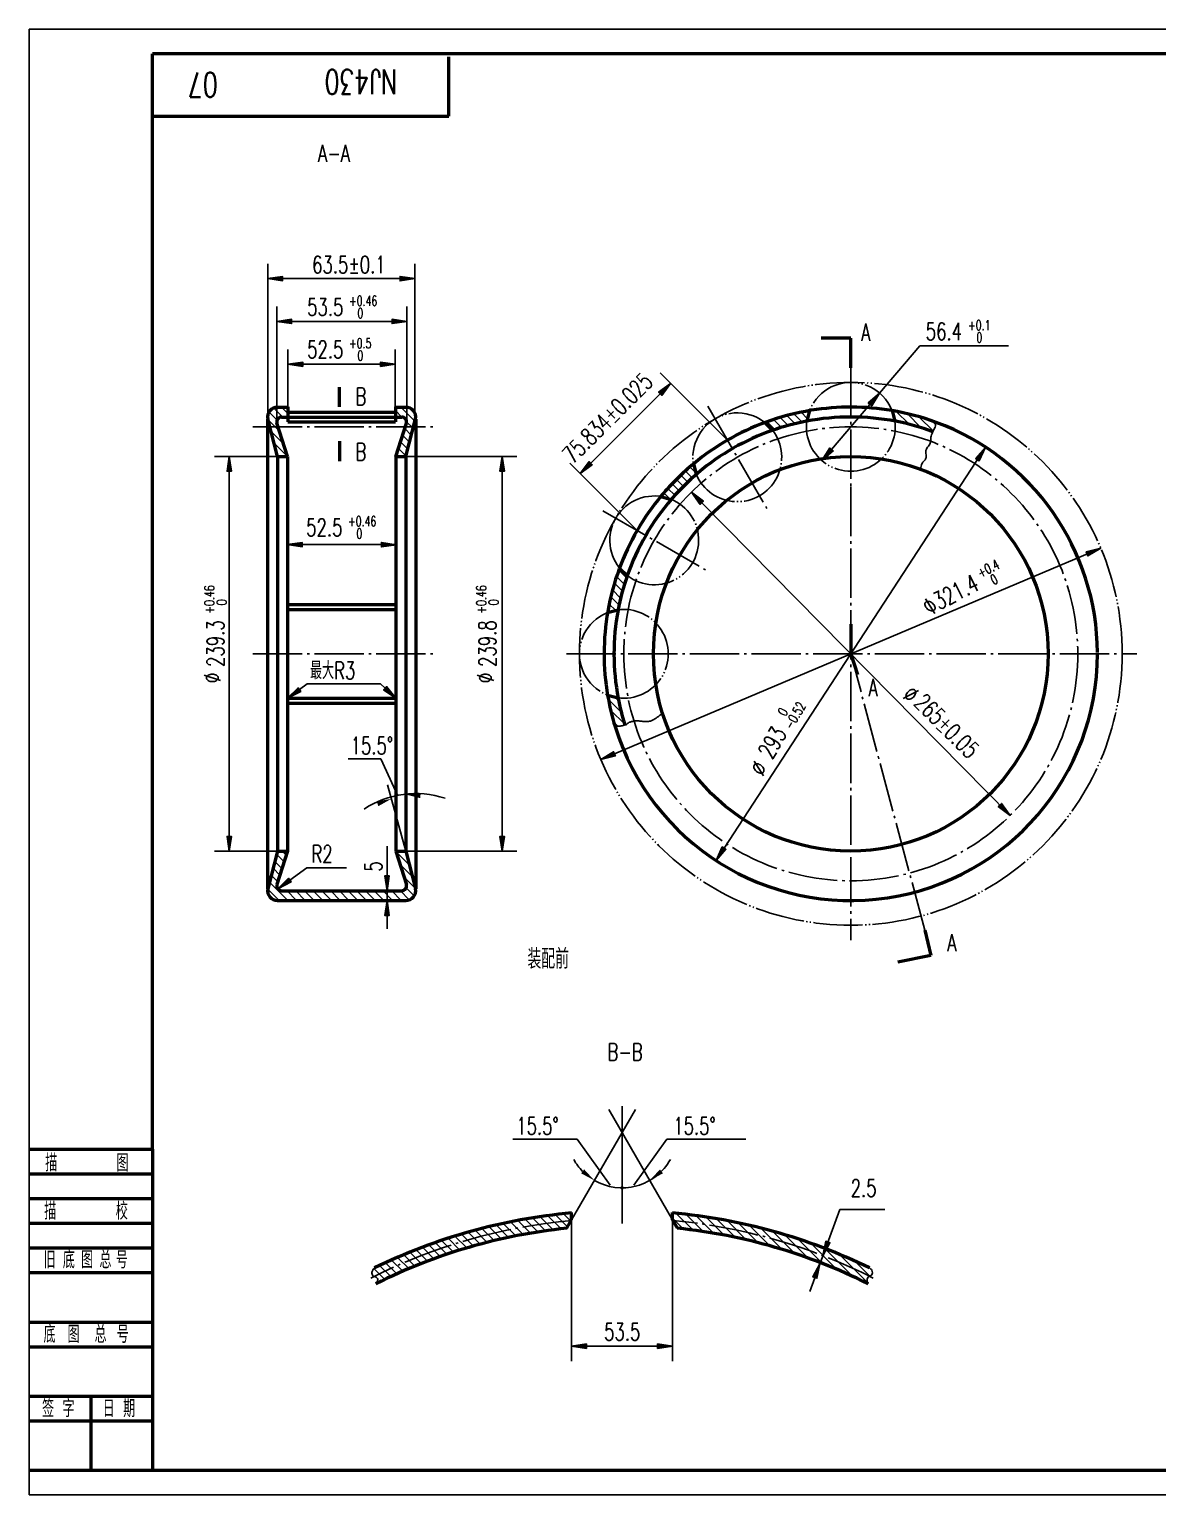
# Model space of a CAD drawing. Extents: x -145 to 275, y -5 to 292.
# Drawn here: x -145.2 to 83.5, y -4.6 to 292.4 of the extents above; entities that cross this region are included whole.
import ezdxf

# ---------------------------------------------------------------- set-up
doc = ezdxf.new("R2010")
doc.units = 0
doc.header["$MEASUREMENT"] = 0
doc.linetypes.add('CENTER', pattern=[12.5, 10, -1, 0.5, -1])
doc.linetypes.add('PHANTOM', pattern=[12, 10, -0.5, 0.25, -0.5, 0.25, -0.5])
doc.layers.get('0').update_dxf_attribs({"color": 6, "linetype": 'CONTINUOUS'})
doc.layers.get('DEFPOINTS').update_dxf_attribs({"linetype": 'CONTINUOUS'})
doc.layers.add('1', color=2, linetype='CONTINUOUS', lineweight=50)
for name, color, linetype in [('2', 6, 'CONTINUOUS'), ('3', 7, 'CENTER'), ('4', 4, 'PHANTOM'), ('90', 7, 'CONTINUOUS')]:
    doc.layers.add(name, color=color, linetype=linetype)
doc.styles.add('HZ', font='SIMPLEX', dxfattribs={"width": 0.7, "bigfont": 'HZTXT'})
doc.dimstyles.get("Standard").update_dxf_attribs({"dimtxt": 0.18, "dimasz": 0.18, "dimexe": 0.18, "dimexo": 0.0625, "dimgap": 0.09, "dimtad": 0, "dimtih": 1, "dimtoh": 1, "dimdec": 4, "dimzin": 0, "dimdsep": 46, "dimtxsty": 'Standard', "dimcen": 0.09, "dimadec": 0, "dimazin": 0, "dimtfac": 1, "dimtdec": 4, "dimtofl": 0, "dimtmove": 0, "dimatfit": 3, "dimfxl": 0, "dimtolj": 1, "dimtzin": 0, "dimarcsym": 0})

# ---------------------------------------------------------------- blocks, each defined once
blk = doc.blocks.new('BLK', base_point=(1, 0))
for points in [[(0, 0), (1, 0), (0, 0.15), (0, -0.15), (1, 0)], [(0, 0.07), (0.5, 0), (0, -0.07)]]:
    blk.add_lwpolyline(points)
blk = doc.blocks.new('*D22')
at = {"color": 0, "linetype": 'ByBlock'}
for p, q in [((-68.92, 205.81), (-46.4, 205.81)), ((-49.4, 202.81), (-49.4, 128.81)), ((-68.92, 125.81), (-46.4, 125.81))]:
    blk.add_line(p, q, dxfattribs=at)
at = {"layer": 'DEFPOINTS', "color": 0, "linetype": 'ByBlock'}
for p in [(-68.92, 205.81), (-68.92, 125.81), (-49.4, 125.81)]:
    blk.add_point(p, dxfattribs=at)
at = {"color": 0, "linetype": 'ByBlock', "xscale": 3, "yscale": 3, "zscale": 3}
for p, rotation in [((-49.4, 205.81), 90), ((-49.4, 125.81), 270)]:
    blk.add_blockref('BLK', p, dxfattribs=dict(at, rotation=rotation))
blk = doc.blocks.new('*D23')
at = {"color": 0, "linetype": 'ByBlock'}
for p, q in [((-94.7, 205.81), (-107.71, 205.81)), ((-104.71, 202.81), (-104.71, 128.81)), ((-94.92, 125.81), (-107.71, 125.81))]:
    blk.add_line(p, q, dxfattribs=at)
at = {"layer": 'DEFPOINTS', "color": 0, "linetype": 'ByBlock'}
for p in [(-94.7, 205.81), (-104.71, 125.81), (-94.92, 125.81)]:
    blk.add_point(p, dxfattribs=at)
at = {"color": 0, "linetype": 'ByBlock', "xscale": 3, "yscale": 3, "zscale": 3}
for p, rotation in [((-104.71, 205.81), 90), ((-104.71, 125.81), 270)]:
    blk.add_blockref('BLK', p, dxfattribs=dict(at, rotation=rotation))
blk = doc.blocks.new('*X10')
at = {"color": 0}
for p, q in [((-69.21, -127.01), (-71.66, -124.56)), ((-68.57, -125.89), (-70.07, -124.38)), ((-68.4, -124.29), (-68.46, -124.22)), ((-85.5, -130.17), (-87.96, -127.71)), ((-84.08, -129.82), (-86.56, -127.34)), ((-82.65, -129.48), (-85.14, -126.99)), ((-81.2, -129.17), (-83.71, -126.65)), ((-79.73, -128.87), (-82.27, -126.33)), ((-78.24, -128.58), (-80.81, -126.02)), ((-76.74, -128.32), (-79.33, -125.73)), ((-75.22, -128.07), (-77.83, -125.46)), ((-73.68, -127.85), (-76.32, -125.21)), ((-72.12, -127.64), (-74.78, -124.97)), ((-70.54, -127.45), (-73.23, -124.76)), ((-93.69, -132.58), (-96.05, -130.22)), ((-92.36, -132.14), (-94.74, -129.77)), ((-91.02, -131.72), (-93.41, -129.33)), ((-89.66, -131.31), (-92.07, -128.9)), ((-88.29, -130.91), (-90.71, -128.49)), ((-86.9, -130.53), (-89.34, -128.09)), ((-101.39, -135.49), (-103.67, -133.21)), ((-100.14, -134.98), (-102.43, -132.68)), ((-98.88, -134.47), (-101.18, -132.16)), ((-97.6, -133.98), (-99.92, -131.66)), ((-96.31, -133.5), (-98.64, -131.17)), ((-95.01, -133.03), (-97.36, -130.69)), ((-106.26, -137.69), (-108.48, -135.48)), ((-105.06, -137.12), (-107.32, -134.87)), ((-103.85, -136.57), (-106.11, -134.3)), ((-102.63, -136.02), (-104.9, -133.75)), ((-107.45, -138.27), (-107.73, -137.99))]:
    blk.add_line(p, q, dxfattribs=at)
blk = doc.blocks.new('*X18')
at = {"color": 0}
for p, q in [((-93.6, 123.66), (-95.09, 125.15)), ((-93.18, 125), (-93.99, 125.81)), ((-68.2, 123), (-70.88, 125.68)), ((-68.81, 125.38), (-69.24, 125.81)), ((-94.45, 120.97), (-95.82, 122.34)), ((-94.03, 122.31), (-95.46, 123.74)), ((-67.58, 120.62), (-70.07, 123.1)), ((-92.83, 115.81), (-96.55, 119.53)), ((-94.88, 119.63), (-96.18, 120.93)), ((-66.97, 118.23), (-69.26, 120.52)), ((-94.59, 115.81), (-96.91, 118.12)), ((-91.06, 115.81), (-93.06, 117.81)), ((-89.29, 115.81), (-91.29, 117.81)), ((-87.52, 115.81), (-89.52, 117.81)), ((-85.76, 115.81), (-87.76, 117.81)), ((-83.99, 115.81), (-85.99, 117.81)), ((-82.22, 115.81), (-84.22, 117.81)), ((-80.45, 115.81), (-82.45, 117.81)), ((-78.68, 115.81), (-80.68, 117.81)), ((-76.92, 115.81), (-78.92, 117.81)), ((-75.15, 115.81), (-77.15, 117.81)), ((-73.38, 115.81), (-75.38, 117.81)), ((-71.61, 115.81), (-73.61, 117.81)), ((-69.85, 115.81), (-71.85, 117.81)), ((-68.21, 115.94), (-70.08, 117.81)), ((-67.24, 116.73), (-68.87, 118.36))]:
    blk.add_line(p, q, dxfattribs=at)
blk = doc.blocks.new('*X9')
at = {"color": 0}
for p, q in [((-43.78, -127.7), (-47.18, -124.29)), ((-41.72, -127.98), (-45.21, -124.5)), ((-45.79, -127.45), (-47.96, -125.29)), ((-39.62, -128.32), (-43.19, -124.75)), ((-37.47, -128.7), (-41.13, -125.04)), ((-35.26, -129.15), (-39.03, -125.38)), ((-32.99, -129.65), (-36.87, -125.76)), ((-30.65, -130.22), (-34.66, -126.21)), ((-28.24, -130.86), (-32.39, -126.71)), ((-25.74, -131.59), (-30.06, -127.27)), ((-23.15, -132.42), (-27.65, -127.91)), ((-20.44, -133.35), (-25.16, -128.63)), ((-17.61, -134.42), (-22.58, -129.44)), ((-14.62, -135.64), (-19.9, -130.36)), ((-11.44, -137.05), (-17.09, -131.4)), ((-8.41, -138.32), (-14.14, -132.59)), ((-7.96, -136.99), (-11.01, -133.95))]:
    blk.add_line(p, q, dxfattribs=at)
blk = doc.blocks.new('*D8')
at = {"color": 0, "linetype": 'ByBlock'}
for p, q in [((-68.4, -125.6), (-68.4, -154.22)), ((-47.96, -125.6), (-47.96, -154.22)), ((-65.4, -151.22), (-50.96, -151.22))]:
    blk.add_line(p, q, dxfattribs=at)
at = {"layer": 'DEFPOINTS', "color": 0, "linetype": 'ByBlock'}
for p in [(-68.4, -125.6), (-47.96, -125.6), (-47.96, -151.22)]:
    blk.add_point(p, dxfattribs=at)
at = {"color": 0, "linetype": 'ByBlock', "xscale": 3, "yscale": 3, "zscale": 3, "rotation": 180}
blk.add_blockref('BLK', (-68.4, -151.22), dxfattribs=at)
at = {"color": 0, "linetype": 'ByBlock', "xscale": 3, "yscale": 3, "zscale": 3}
blk.add_blockref('BLK', (-47.96, -151.22), dxfattribs=at)
blk = doc.blocks.new('*D20')
at = {"color": 0, "linetype": 'ByBlock'}
for p, q in [((-96.92, 213.46), (-96.92, 244.85)), ((-67.08, 212.94), (-67.08, 244.85)), ((-70.08, 241.85), (-93.92, 241.85))]:
    blk.add_line(p, q, dxfattribs=at)
at = {"layer": 'DEFPOINTS', "color": 0, "linetype": 'ByBlock'}
for p in [(-96.92, 241.85), (-96.92, 213.46), (-67.08, 212.94)]:
    blk.add_point(p, dxfattribs=at)
at = {"color": 0, "linetype": 'ByBlock', "xscale": 3, "yscale": 3, "zscale": 3, "rotation": 180}
blk.add_blockref('BLK', (-96.92, 241.85), dxfattribs=at)
at = {"color": 0, "linetype": 'ByBlock', "xscale": 3, "yscale": 3, "zscale": 3}
blk.add_blockref('BLK', (-67.08, 241.85), dxfattribs=at)
blk = doc.blocks.new('*X7')
at = {"color": 0}
for p, q in [((-118.09, 47.38), (-119.73, 49.02)), ((-116.94, 48), (-118.79, 49.84)), ((-115.88, 48.71), (-117.18, 50)), ((-117.63, 45.15), (-119.93, 47.45)), ((-116.81, 42.56), (-119.31, 45.06)), ((-116.01, 40), (-118.69, 42.68)), ((-117.78, 40), (-118.08, 40.29))]:
    blk.add_line(p, q, dxfattribs=at)
blk = doc.blocks.new('*X6')
at = {"color": 0}
for p, q in [((-102.8, 48), (-104.12, 49.32)), ((-100.16, 47.13), (-103.03, 50)), ((-100.27, 49), (-100.99, 49.73)), ((-100.89, 44.32), (-102.22, 45.65)), ((-100.52, 45.72), (-101.84, 47.04)), ((-101.97, 40.1), (-103.49, 41.62)), ((-101.61, 41.51), (-103.07, 42.96)), ((-101.25, 42.91), (-102.64, 44.31)), ((-103.64, 40), (-103.91, 40.27))]:
    blk.add_line(p, q, dxfattribs=at)
blk = doc.blocks.new('*D21')
at = {"color": 0, "linetype": 'ByBlock'}
for p, q in [((-95.06, 213.05), (-95.06, 236.18)), ((-68.71, 213.01), (-68.71, 236.18)), ((-71.71, 233.18), (-92.06, 233.18))]:
    blk.add_line(p, q, dxfattribs=at)
at = {"layer": 'DEFPOINTS', "color": 0, "linetype": 'ByBlock'}
for p in [(-95.06, 233.18), (-95.06, 213.05), (-68.71, 213.01)]:
    blk.add_point(p, dxfattribs=at)
at = {"color": 0, "linetype": 'ByBlock', "xscale": 3, "yscale": 3, "zscale": 3, "rotation": 180}
blk.add_blockref('BLK', (-95.06, 233.18), dxfattribs=at)
at = {"color": 0, "linetype": 'ByBlock', "xscale": 3, "yscale": 3, "zscale": 3}
blk.add_blockref('BLK', (-68.71, 233.18), dxfattribs=at)
blk = doc.blocks.new('*D19')
at = {"color": 0, "linetype": 'ByBlock'}
for p, q in [((-92.81, 215.81), (-92.81, 227.5)), ((-71.05, 215.81), (-71.05, 227.5)), ((-89.81, 224.5), (-74.05, 224.5))]:
    blk.add_line(p, q, dxfattribs=at)
at = {"layer": 'DEFPOINTS', "color": 0, "linetype": 'ByBlock'}
for p in [(-71.05, 224.5), (-92.81, 215.81), (-71.05, 215.81)]:
    blk.add_point(p, dxfattribs=at)
at = {"color": 0, "linetype": 'ByBlock', "xscale": 3, "yscale": 3, "zscale": 3, "rotation": 180}
blk.add_blockref('BLK', (-92.81, 224.5), dxfattribs=at)
at = {"color": 0, "linetype": 'ByBlock', "xscale": 3, "yscale": 3, "zscale": 3}
blk.add_blockref('BLK', (-71.05, 224.5), dxfattribs=at)
blk = doc.blocks.new('*X5')
at = {"color": 0}
for p, q in [((-47.05, -9.52), (-47.74, -8.83)), ((-46.52, -11.81), (-49.15, -9.19)), ((-45.83, -14.28), (-48.68, -11.43)), ((-47.25, -14.63), (-48.05, -13.82))]:
    blk.add_line(p, q, dxfattribs=at)
blk = doc.blocks.new('*X4')
at = {"color": 0}
for p, q in [((-45.89, 14.07), (-47.48, 15.66)), ((-45.46, 15.41), (-47.03, 16.98)), ((-46.65, 11.3), (-48.3, 12.94)), ((-46.29, 12.7), (-47.91, 14.32)), ((-47.72, 8.83), (-48.97, 10.08)), ((-46.98, 9.85), (-48.65, 11.53))]:
    blk.add_line(p, q, dxfattribs=at)
blk = doc.blocks.new('*D24')
at = {"color": 0, "linetype": 'ByBlock'}
for p, q in [((-3.73, 209.11), (-17.38, 222.75)), ((-17.38, 218.51), (-31.44, 204.45)), ((-22.03, 190.81), (-35.68, 204.45))]:
    blk.add_line(p, q, dxfattribs=at)
at = {"layer": 'DEFPOINTS', "color": 0, "linetype": 'ByBlock'}
for p in [(-3.73, 209.11), (-33.56, 202.33), (-22.03, 190.81)]:
    blk.add_point(p, dxfattribs=at)
at = {"color": 0, "linetype": 'ByBlock', "xscale": 3, "yscale": 3, "zscale": 3}
for p, rotation in [((-15.26, 220.63), 404.9999999999999), ((-33.56, 202.33), 225)]:
    blk.add_blockref('BLK', p, dxfattribs=dict(at, rotation=rotation))
blk = doc.blocks.new('*X3')
at = {"color": 0}
for p, q in [((-33.05, 34.81), (-34.46, 36.23)), ((-32.13, 35.66), (-33.54, 37.08)), ((-31.19, 36.49), (-32.6, 37.91)), ((-35.66, 32.13), (-37.08, 33.54)), ((-34.81, 33.05), (-36.23, 34.46)), ((-33.94, 33.94), (-35.36, 35.36)), ((-36.76, 31.46), (-37.91, 32.6))]:
    blk.add_line(p, q, dxfattribs=at)
blk = doc.blocks.new('*X1')
at = {"color": 0}
for p, q in [((9.52, 47.05), (8.83, 47.74)), ((11.81, 46.52), (9.19, 49.15)), ((14.28, 45.83), (11.43, 48.68)), ((16.76, 45.11), (13.82, 48.05)), ((17.18, 46.46), (16.41, 47.23))]:
    blk.add_line(p, q, dxfattribs=at)
blk = doc.blocks.new('*X2')
at = {"color": 0}
for p, q in [((-12.7, 46.29), (-14.32, 47.91)), ((-11.3, 46.65), (-12.94, 48.3)), ((-9.85, 46.98), (-11.53, 48.65)), ((-8.83, 47.72), (-10.08, 48.97)), ((-8.45, 49.11), (-8.6, 49.26)), ((-15.41, 45.46), (-16.98, 47.03)), ((-14.07, 45.89), (-15.66, 47.48))]:
    blk.add_line(p, q, dxfattribs=at)

msp = doc.modelspace()

# ---------------------------------------------------------------- linework, layer by layer
at = {"layer": '1'}
for p, q in [((269.76716, 287.38598), (-120.23284, 287.38598)), ((-120.23284, 65.38598), (-120.23284, 287.38598)), ((-60.23284, 274.80919), (-60.23284, 286.80919)), ((-120.23284, 274.80919), (-60.23284, 274.80919)), ((21.26708, 229.80799), (15.26708, 229.80799)), ((21.26708, 223.80799), (21.26708, 229.80799)), ((-82.36774, 215.83693), (-82.36774, 219.83693)), ((-94.92976, 215.80799), (-92.80526, 215.80799)), ((-92.80526, 215.86318), (-92.80526, 212.80799)), ((-92.80526, 214.80799), (-71.04623, 214.80799)), ((-71.04623, 215.86318), (-71.04623, 212.80799)), ((-71.04623, 215.80799), (-68.92174, 215.80799)), ((12.89134, 215.10147), (12.34254, 212.97104)), ((29.64282, 215.10147), (30.19161, 212.97104)), ((-96.92251, 213.45763), (-96.92251, 118.20023)), ((-94.92251, 205.80799), (-96.89092, 213.41576)), ((-92.92251, 205.80799), (-95.05873, 212.56546)), ((-94.08859, 213.80799), (-69.76291, 213.80799)), ((-92.80526, 212.80799), (-71.04623, 212.80799)), ((-70.92251, 205.80799), (-68.79276, 212.56546)), ((-68.92251, 205.80799), (-66.96058, 213.41576)), ((-66.92251, 213.39595), (-66.92251, 118.20023)), ((3.87394, 212.68527), (5.41443, 211.11466)), ((-82.36774, 208.88174), (-82.36774, 204.88174)), ((-94.92251, 205.80799), (-94.92251, 125.80799)), ((-94.92251, 205.80799), (-92.92251, 205.80799)), ((-92.92251, 205.80799), (-92.92251, 125.80799)), ((-70.92251, 205.80799), (-70.92251, 125.80799)), ((-70.92251, 205.80799), (-68.92251, 205.80799)), ((-68.92251, 205.80799), (-68.92251, 125.80799)), ((-10.63326, 204.30953), (-10.04332, 202.19012)), ((-17.23446, 197.70834), (-15.11505, 197.11839)), ((-25.6102, 183.20113), (-24.03958, 181.66064)), ((-92.92251, 175.80799), (-70.92251, 175.80799)), ((-92.92251, 174.80799), (-70.92251, 174.80799)), ((-28.0264, 174.18373), (-25.89597, 174.73253)), ((21.26708, 171.80799), (21.26708, 165.80799)), ((21.26708, 165.80799), (22.63079, 161.63056)), ((-28.0264, 157.43226), (-25.89597, 156.88346)), ((-92.92251, 156.80799), (-70.92251, 156.80799)), ((-92.92251, 155.80799), (-70.92251, 155.80799)), ((-94.92251, 125.80799), (-96.89092, 118.20023)), ((-92.92251, 125.80799), (-95.05873, 119.05053)), ((-94.92251, 125.80799), (-92.92251, 125.80799)), ((-70.92251, 125.80799), (-68.79276, 119.05053)), ((-70.92251, 125.80799), (-68.92251, 125.80799)), ((-68.92251, 125.80799), (-66.96058, 118.20023)), ((-94.08859, 117.80799), (-69.76291, 117.80799)), ((-94.92976, 115.80799), (-68.92174, 115.80799)), ((36.27858, 109.7843), (37.47316, 104.63664)), ((37.47316, 104.63664), (30.79506, 103.31155)), ((-145.23284, 65.38598), (-120.23284, 65.38598)), ((-120.23284, 65.38598), (-120.23284, 0.38598)), ((-145.23284, 60.38598), (-120.23284, 60.38598)), ((-145.23284, 55.38598), (-120.23284, 55.38598)), ((-36.31796, 49.37086), (-35.31796, 51.10291)), ((-35.31796, 51.10291), (-35.31796, 52.60291)), ((-14.87859, 51.10291), (-14.87859, 52.60291)), ((-13.87859, 49.37086), (-14.87859, 51.10291)), ((-145.23284, 50.38598), (-120.23284, 50.38598)), ((-145.23284, 45.38598), (-120.23284, 45.38598)), ((-145.23284, 40.38598), (-120.23284, 40.38598)), ((-145.23284, 30.38598), (-120.23284, 30.38598)), ((-145.23284, 25.38598), (-120.23284, 25.38598)), ((-145.23284, 15.38598), (-120.23284, 15.38598)), ((-132.73284, 15.38598), (-132.73284, 0.38598)), ((-145.23284, 10.38598), (-120.23284, 10.38598)), ((-145.23284, 0.38598), (269.76716, 0.38598))]:
    msp.add_line(p, q, dxfattribs=at)
msp.add_circle((21.26708, 165.80799), 40, dxfattribs=at)
for centre, radius, start, end in [((-94.92976, 213.80799), 2, 90, 191.3099325), ((-68.92174, 213.80799), 2, 348.6900675, 90), ((21.26708, 165.80799), 50, 99.2084781, 110.3034116), ((21.26708, 165.80799), 50, 80.3902528, 99.2084781), ((21.26708, 165.80799), 50, 69.783473, 80.3902528), ((-94.08859, 212.80799), 1, 90, 194.0362435), ((-69.76291, 212.80799), 1, 345.9637565, 90), ((21.26708, 165.80799), 50, 110.3034116, 129.4639434), ((21.26708, 165.80799), 48, 109.398208, 130.099746), ((21.26708, 165.80799), 48, 100.7885117, 109.398208), ((21.26708, 165.80799), 48, 79.0872379, 100.7885117), ((21.26708, 165.80799), 48, 69.7193207, 79.0872379), ((21.26708, 165.80799), 50, 0.2781829, 69.783473), ((21.26708, 165.80799), 50, 129.4639434, 140.0874756), ((21.26708, 165.80799), 48, 130.099746, 139.2077738), ((21.26708, 165.80799), 50, 140.0874756, 159.8483545), ((21.26708, 165.80799), 48, 139.2077738, 160.7694212), ((21.26708, 165.80799), 50, 159.8483545, 170.0801098), ((21.26708, 165.80799), 48, 160.7694212, 169.3418358), ((21.26708, 165.80799), 50, 170.0801098, 189.6920267), ((21.26708, 165.80799), 48, 169.3418358, 190.8091806), ((21.26708, 165.80799), 50, 197.1612701, 0), ((21.26708, 165.80799), 50, 189.6920267, 197.1612701), ((21.26708, 165.80799), 48, 190.8091806, 197.3958528), ((-94.08859, 118.80799), 1, 165.9637565, 270), ((-69.76291, 118.80799), 1, 270, 14.0362435), ((-94.92976, 117.80799), 2, 168.6900675, 270), ((-68.92174, 117.80799), 2, 270, 11.3099325), ((-25.09827, -61.33545), 114.27315, 95.1309377, 116.046054), ((-25.09827, -61.33545), 114.27315, 63.953946, 84.8690623), ((-25.09827, -61.33545), 111.2734, 95.7869633, 116.6363302), ((-25.09827, -61.33545), 111.2734, 63.3636698, 84.2130367)]:
    msp.add_arc(centre, radius, start, end, dxfattribs=at)
at = {"layer": '2'}
for p, q in [((-145.23284, 292.38598), (274.76716, 292.38598)), ((-145.23284, 292.38598), (-145.23284, -4.61402)), ((35.25719, 228.20535), (53.25719, 228.20535)), ((36.38818, 176.9853), (38.27694, 174.00909)), ((-109.81516, 161.49279), (-106.45522, 160.42696)), ((-54.4703, 161.49279), (-51.11035, 160.42696)), ((-90.49132, 158.56564), (-88.91779, 159.70324)), ((-88.91779, 159.70324), (-74.0455, 159.70324)), ((-73.12253, 158.84758), (-74.0455, 159.70324)), ((35.00863, 158.38499), (31.87913, 156.76281)), ((-73.98913, 144.54063), (-80.60385, 144.54063)), ((-70.59398, 137.13022), (-73.98913, 144.54063)), ((1.70104, 144.07573), (3.5898, 141.09952)), ((-68.92251, 125.80799), (-72.6026, 139.25258)), ((-92.44441, 119.94858), (-88.96075, 122.46352)), ((-88.96075, 122.46352), (-80.96075, 122.46352)), ((-35.39658, 50.96675), (-22.39658, 73.48341)), ((-14.79997, 50.96675), (-27.79997, 73.48341)), ((-25.09827, 50.3459), (-25.09827, 74.14445)), ((-34.17668, 67.44305), (-47.24984, 67.44305)), ((-27.51582, 58.10406), (-34.17668, 67.44305)), ((-22.68073, 58.10406), (-16.01986, 67.44305)), ((-16.01986, 67.44305), (-0.01986, 67.44305)), ((19.05161, 53.19237), (12.94295, 36.57756)), ((28.14446, 53.19237), (19.05161, 53.19237)), ((-145.23284, -4.61402), (274.76716, -4.61402))]:
    msp.add_line(p, q, dxfattribs=at)
at = {"layer": '2', "linetype": 'ByBlock'}
for p, q in [((17.37273, 207.24356), (35.25719, 228.20535)), ((-4.40627, 126.43949), (48.57915, 207.68939)), ((-8.92638, 196.42426), (53.56705, 133.05572)), ((-92.92251, 187.945), (-70.92251, 187.945)), ((-26.6212, 145.54195), (71.91814, 187.24323)), ((-72.67816, 110.07405), (-72.73218, 126.82453))]:
    msp.add_line(p, q, dxfattribs=at)
at = {"layer": '2'}
for points in [[(38.44961, 212.76565, -0.049416204), (38.39961, 212.02081, -0.073499003), (38.24484, 211.54179, -0.007661198), (38.0551, 211.17244, 0.011962378), (37.93561, 210.93484, 0.011560933), (37.72679, 210.46587, 0.010808242), (37.52608, 209.95476, 0.1116527), (37.46231, 209.46763, -0.073825774), (37.42161, 208.7309, -0.137615079), (37.00588, 207.92463, 0.119740054), (36.49809, 207.01949, 0.147217903), (36.51451, 206.17503, -0.168505512), (36.49809, 205.43245, -0.130465534), (36.13816, 204.92339, 0.107230252), (35.67486, 204.32799, 0.065968808), (35.52209, 203.86054, 0.051068156), (35.4701, 203.22851)], [(-26.49356, 151.14986, 0.019348018), (-25.99089, 151.1304, 0.032432004), (-25.69122, 151.14986, 0.016550374), (-24.9029, 151.27932, 0.030816534), (-24.48772, 151.38866, 0.106550957), (-23.99752, 151.6768, -0.101105341), (-23.4848, 151.98566, -0.042950797), (-22.81897, 152.15909, -0.040089762), (-22.08489, 152.22446, -0.039451544), (-21.3239, 152.17097, 0.035554093), (-20.48022, 152.10506, 0.024557003), (-19.52022, 152.14562, 0.067157978), (-19.17643, 152.22446, 0.044373581), (-18.89109, 152.36168, 0.012918504), (-17.97293, 152.94087, 0.032852745), (-17.48824, 153.31261, -0.051613736), (-17.17059, 153.53787, -0.12913441), (-17.06834, 153.56473, -0.044834155), (-16.76942, 153.53787)], [(-75.27487, 41.33227, 0.13505566), (-75.69826, 40.75969, 0.14097173), (-75.7584, 40.07902, 0.335347666), (-75.15186, 39.53436, -0.37158269), (-74.6254, 38.99649, -0.114479955), (-74.7022, 38.53479, -0.108089779), (-74.98503, 38.12852)], [(25.07832, 41.33227, -0.122345632), (25.52091, 40.86994, -0.143633894), (25.64845, 40.33676, -0.322920066), (25.15323, 39.71835, 0.298070222), (24.59483, 39.0824, 0.085575039), (24.60911, 38.59944, 0.082000584), (24.78848, 38.12852)]]:
    msp.add_lwpolyline(points, format="xyb", dxfattribs=at)
for points in [[(36.82597, 174.89346, 0.065754283), (37.22608, 174.63879, 0.078428939), (37.60904, 174.52911, 0.107173813), (38.0094, 174.56569, 0.166135476), (38.22168, 174.72174, 0.142966599), (38.33642, 174.98279, 0.107173813), (38.30501, 175.35852, 0.078428939), (38.13048, 175.71662, 0.065754283), (37.81021, 176.06643, 0.065754283), (37.4101, 176.32109, 0.078428939), (37.02714, 176.43078, 0.107173813), (36.65165, 176.39647, 0.142966599), (36.4145, 176.23815, 0.142966599), (36.29976, 175.9771, 0.107173813), (36.33117, 175.60137, 0.078428939), (36.5057, 175.24327, 0.065754283)], [(-108.13519, 160.17176, 0.065754283), (-107.66499, 160.23386, 0.078428939), (-107.30112, 160.396, 0.107173813), (-107.01795, 160.68136, 0.166135476), (-106.95564, 160.93736, 0.142966599), (-107.03554, 161.21109, 0.107173813), (-107.30112, 161.47872, 0.078428939), (-107.66499, 161.64086, 0.065754283), (-108.13519, 161.70296, 0.065754283), (-108.60539, 161.64086, 0.078428939), (-108.96926, 161.47872, 0.107173813), (-109.23484, 161.21109, 0.142966599), (-109.31474, 160.93736, 0.142966599), (-109.23484, 160.66363, 0.107173813), (-108.96926, 160.396, 0.078428939), (-108.60539, 160.23386, 0.065754283)], [(-52.79033, 160.17176, 0.065754283), (-52.32013, 160.23386, 0.078428939), (-51.95626, 160.396, 0.107173813), (-51.67308, 160.68136, 0.166135476), (-51.61077, 160.93736, 0.142966599), (-51.69067, 161.21109, 0.107173813), (-51.95626, 161.47872, 0.078428939), (-52.32013, 161.64086, 0.065754283), (-52.79033, 161.70296, 0.065754283), (-53.26053, 161.64086, 0.078428939), (-53.6244, 161.47872, 0.107173813), (-53.88998, 161.21109, 0.142966599), (-53.96988, 160.93736, 0.142966599), (-53.88998, 160.66363, 0.107173813), (-53.6244, 160.396, 0.078428939), (-53.26053, 160.23386, 0.065754283)], [(32.8866, 158.13119, 0.065754283), (32.59803, 157.75479, 0.078428939), (32.45538, 157.38285, 0.107173813), (32.45693, 156.98083, 0.166135476), (32.59389, 156.75575, 0.142966599), (32.84394, 156.6187, 0.107173813), (33.22098, 156.61725, 0.078428939), (33.59293, 156.7599, 0.065754283), (33.96932, 157.04846, 0.065754283), (34.25789, 157.42486, 0.078428939), (34.40054, 157.7968, 0.107173813), (34.39909, 158.17384, 0.142966599), (34.26203, 158.4239, 0.142966599), (34.01198, 158.56095, 0.107173813), (33.63494, 158.5624, 0.078428939), (33.26299, 158.41975, 0.065754283)], [(2.13883, 141.98389, 0.065754283), (2.53894, 141.72923, 0.078428939), (2.9219, 141.61954, 0.107173813), (3.32225, 141.65612, 0.166135476), (3.53454, 141.81217, 0.142966599), (3.64928, 142.07322, 0.107173813), (3.61787, 142.44895, 0.078428939), (3.44334, 142.80705, 0.065754283), (3.12307, 143.15686, 0.065754283), (2.72295, 143.41153, 0.078428939), (2.33999, 143.52121, 0.107173813), (1.96451, 143.48691, 0.142966599), (1.72736, 143.32858, 0.142966599), (1.61262, 143.06753, 0.107173813), (1.64403, 142.6918, 0.078428939), (1.81856, 142.3337, 0.065754283)]]:
    msp.add_lwpolyline(points, format="xyb", close=True, dxfattribs=at)
msp.add_circle((-25.09827, 57.57986), 0.2, dxfattribs=at)
at = {"layer": '2', "linetype": 'ByBlock'}
for centre, radius, start, end in [((-66.92251, 118.50134), 18.98723, 71.7121374, 123.4326569), ((-25.09827, 68.80393), 11.22408, 209.2797595, 224.6398798), ((-25.09827, 68.80393), 11.22408, 240, 330.7202405)]:
    msp.add_arc(centre, radius, start, end, dxfattribs=at)
for points in [[(-65.99501, 136.56067), (-65.91601, 137.55754), (-68.94613, 137.29611)], [(-74.48357, 134.93717), (-74.82295, 135.87782), (-71.83132, 136.42564)], [(-32.779, 61.31307), (-33.39025, 60.52164), (-30.71031, 59.0836)], [(-17.41755, 61.31307), (-16.8063, 60.52164), (-19.48624, 59.0836)]]:
    msp.add_solid(points, dxfattribs=at)
at = {"layer": '3'}
for p, q in [((21.26708, 223.80799), (21.26708, 199.62906)), ((-7.73292, 216.03747), (4.35654, 195.0979)), ((-99.92251, 211.8231), (-63.02062, 211.8231)), ((21.26708, 199.62906), (21.26708, 107.80799)), ((-28.9624, 194.80799), (-8.02283, 182.71853)), ((-99.92251, 165.80799), (-63.02062, 165.80799)), ((-36.35624, 165.80799), (79.26708, 165.80799)), ((36.27858, 109.7843), (21.26708, 165.80799))]:
    msp.add_line(p, q, dxfattribs=at)
msp.add_circle((21.26708, 165.80799), 46, dxfattribs=at)
for start, end in [(95.1934278, 116.8321466), (63.164581, 84.7605336)]:
    msp.add_arc((-25.09827, -61.33545), 112.7734, start, end, dxfattribs=at)
at = {"layer": '4'}
msp.add_circle((21.26708, 165.80799), 55, dxfattribs=at)
for centre, start, end in [((21.26708, 211.80799), 7.424929, 172.575071), ((-1.73292, 205.64516), 37.424929, 202.575071), ((-1.73292, 205.64516), 202.575071, 37.424929), ((21.26708, 211.80799), 172.575071, 7.424929), ((-18.57009, 188.80799), 83.4122197, 232.575071), ((-18.57009, 188.80799), 232.575071, 81.4655683), ((-24.73292, 165.80799), 97.424929, 262.575071), ((-24.73292, 165.80799), 262.575071, 97.424929)]:
    msp.add_arc(centre, 9, start, end, dxfattribs=at)

# ---------------------------------------------------------------- block references
at = {"layer": '2', "linetype": 'ByBlock', "xscale": 3, "yscale": 3, "zscale": 3}
for p, rotation in [((27.1086, 218.65465), 49.52941364428371), ((48.57915, 207.68939), 56.89046457680115), ((15.42556, 204.96134), 229.5294136442837), ((-11.0329, 198.56027), 134.601630119287), ((-92.95514, 187.945), 180), ((71.91814, 187.24323), 22.93779790090765), ((-29.38399, 144.37276), 202.9377979009076), ((53.56705, 133.05572), 314.6016301192871), ((-6.04499, 123.9266), 236.8904645768012), ((-72.73218, 117.80799), 270), ((-72.73218, 115.80799), 90), ((15.58859, 43.77338), 249.8133377353508), ((15.01342, 42.209), 69.81333773535071)]:
    msp.add_blockref('BLK', p, dxfattribs=dict(at, rotation=rotation))
at = {"layer": '2'}
for name, p in [('*X7', (23.07749, 165.80799)), ('*X6', (33.07749, 165.80799)), ('*X2', (21.26708, 165.80799)), ('*X1', (21.26708, 165.80799)), ('*X3', (21.26708, 165.80799)), ('*X4', (21.26708, 165.80799)), ('*X5', (21.26708, 165.80799)), ('*X18', (0, 0)), ('*X10', (33.07749, 176.69794)), ('*X9', (33.07749, 176.69794))]:
    msp.add_blockref(name, p, dxfattribs=at)
at = {"layer": '2', "linetype": 'ByBlock', "xscale": 3, "yscale": 3, "zscale": 3}
msp.add_blockref('BLK', (-70.88425, 187.92842), dxfattribs=at)
at = {"layer": '2', "xscale": 3, "yscale": 3, "zscale": 3}
for p, rotation in [((-92.92251, 156.80799), 215.8653803591371), ((-70.92251, 156.80799), 317.1672272327182), ((-94.87679, 118.19258), 215.8264136904412)]:
    msp.add_blockref('BLK', p, dxfattribs=dict(at, rotation=rotation))

# ---------------------------------------------------------------- texts
at = {"layer": '2', "style": 'HZ', "width": 0.7}
msp.add_text('07', height=5, rotation=180, dxfattribs=at).set_placement((-107.06036, 283.63423))
for s, height, p in [('A-A', 3.5, (-86.73182, 265.49821)), ('A', 3.5, (23.37066, 229.23281)), ('B', 3.5, (-79.14051, 216.23481)), ('B', 3.5, (-79.14051, 205.00799)), ('最大R3', 3.5, (-88.35336, 160.67432)), ('A', 3.5, (24.85682, 157.21106)), ('R2', 3.5, (-88.05999, 123.50328)), ('A', 3.5, (40.81221, 105.51747)), ('装配前', 4, (-44.26265, 101.9882)), ('B-B', 3.5, (-28.04984, 83.36398)), ('描', 3.5, (-142.00531, 60.88699)), ('图', 3.5, (-127.56397, 60.88699)), ('描', 3.5, (-142.20046, 51.12886)), ('校', 3.5, (-127.71408, 51.12886)), ('旧', 3.5, (-142.35058, 41.24562)), ('底', 3.5, (-138.44751, 41.24562)), ('图', 3.5, (-134.7396, 41.24562)), ('总', 3.5, (-131.03169, 41.24562)), ('号', 3.5, (-127.71408, 41.24562)), ('底', 3.5, (-142.35058, 26.14375)), ('图', 3.5, (-137.47175, 26.14375)), ('总', 3.5, (-132.00746, 26.14375)), ('号', 3.5, (-127.51893, 26.14375)), ('签 字', 3.5, (-142.65081, 11.0955)), ('日 期', 3.5, (-130.35616, 11.0955))]:
    msp.add_text(s, height=height, dxfattribs=at).set_placement(p)
at = {"layer": '90', "style": 'HZ', "width": 0.7}
for s, height, rotation, p in [('NJ430', 5, 180, (-70.65698, 284.21166)), ('75.834%%p0.025', 3.5, 45, (-35.04244, 204.13193)), ('+0.4', 2, 27, (47.56674, 181.17374)), ('321.4', 3.5, 27, (39.16371, 174.64753)), ('0', 2, 27, (50.21643, 179.71801)), ('+0.46', 2, 90, (-107.74538, 173.954)), ('+0.46', 2, 90, (-52.6383, 173.954)), ('0', 2, 90, (-105.24538, 175.654)), ('0', 2, 90, (-50.1383, 175.654)), ('239.3', 3.5, 90, (-105.74538, 163.154)), ('239.8', 3.5, 90, (-50.6383, 163.154)), ('265%%p0.05', 3.5, 315, (33.83433, 155.59554)), ('0', 2, 60, (8.05411, 153.01638)), ('-0.52', 2, 60, (9.36918, 150.29413)), ('293', 3.5, 60, (5.28617, 144.22215)), ('5', 3.5, 90, (-73.74923, 121.66317))]:
    msp.add_text(s, height=height, rotation=rotation, dxfattribs=at).set_placement(p)
for s, height, p in [('63.5%%p0.1', 3.5, (-87.92069, 242.93316)), ('53.5', 3.5, (-88.92069, 234.3519)), ('+0.46', 2, (-80.45403, 236.3519)), ('0', 2, (-78.75403, 233.8519)), ('56.4', 3.5, (36.45109, 229.41547)), ('+0.1', 2, (45.03442, 231.41547)), ('52.5', 3.5, (-88.92069, 225.75295)), ('+0.5', 2, (-80.45403, 227.75295)), ('0', 2, (46.73442, 228.91547)), ('0', 2, (-78.75403, 225.25295)), ('52.5', 3.5, (-89.11616, 189.68347)), ('+0.46', 2, (-80.64949, 191.68347)), ('0', 2, (-78.94949, 189.18347)), ('15.5°', 3.5, (-80.109, 145.46068)), ('15.5°', 3.5, (-46.53648, 68.3709)), ('15.5°', 3.5, (-14.71764, 68.3709)), ('2.5', 3.5, (21.24829, 55.76898)), ('53.5', 3.5, (-28.7322, 26.65007))]:
    msp.add_text(s, height=height, dxfattribs=at).set_placement(p)

# ---------------------------------------------------------------- dimensions: what is measured, and where the dimension line sits
at = {"layer": '2'}
for base, p1, p2, picture, middle in [((-96.92251, 241.85387), (-67.08414, 212.93662), (-96.92251, 213.45763), '*D20', (-82.00332, 245.35387)), ((-95.0587, 233.18414), (-68.7101, 213.01376), (-95.0587, 213.05065), '*D21', (-81.8844, 236.68414)), ((-71.04623, 224.49672), (-92.80526, 215.80799), (-71.04623, 215.80799), '*D19', (-81.92575, 227.99672))]:
    dim = msp.add_linear_dim(base=base, p1=p1, p2=p2, text=' ', dimstyle='Standard', dxfattribs=at)
    dim.commit()
    dim.dimension.update_dxf_attribs({"geometry": picture, "text_midpoint": middle})
for base, p1, p2, angle, picture, middle in [((-33.55756, 202.33137), (-3.73292, 209.10926), (-22.03419, 190.80799), 225, '*D24', (-21.93206, 209.00713)), ((-104.70506, 125.80799), (-94.70425, 205.80799), (-94.92251, 125.80799), 90, '*D23', (-108.20506, 165.80799)), ((-49.40479, 125.80799), (-68.92251, 205.80799), (-68.92251, 125.80799), 90, '*D22', (-52.90479, 165.80799))]:
    dim = msp.add_linear_dim(base=base, p1=p1, p2=p2, angle=angle, text=' ', dimstyle='Standard', dxfattribs=at)
    dim.commit()
    dim.dimension.update_dxf_attribs({"geometry": picture, "text_midpoint": middle})
dim = msp.add_linear_dim(base=(-14.87859, 25.47341), p1=(-35.31796, 51.10291), p2=(-14.87859, 51.10291), text=' ', dimstyle='Standard', dxfattribs=at)
dim.commit()
dim.dimension.update_dxf_attribs({"geometry": '*D8', "text_midpoint": (-25.09827, 28.97341), "insert": (33.07749, 176.69794)})

doc.saveas('drawing.dxf')
